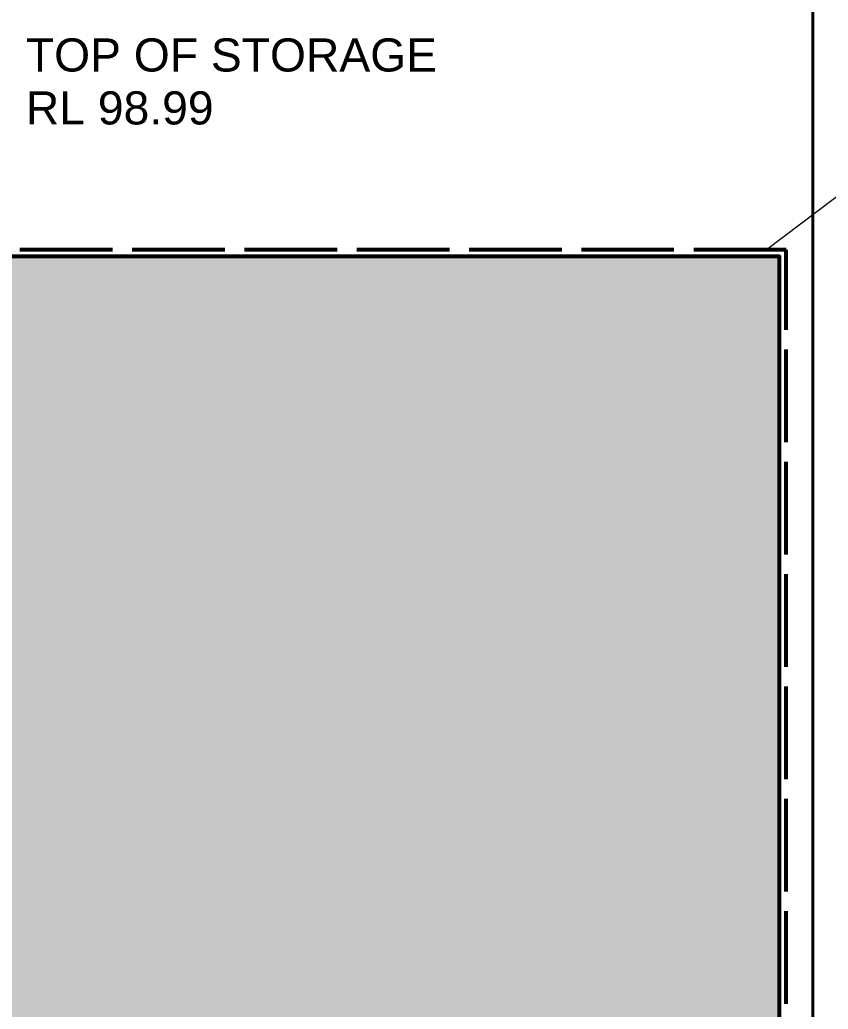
# Model space of a CAD drawing. Header units: millimetres. Extents: x -599 to 2194, y -853 to 3126.
# Drawn here: x 338 to 1202, y 1187 to 2243 of the extents above; entities that cross this region are included whole.
import ezdxf

# ---------------------------------------------------------------- set-up
doc = ezdxf.new("R2010")
doc.units = ezdxf.units.MM
doc.linetypes.add('DASH_99_21', pattern=[119.944444, 98.777778, -21.166667])
for name, color, linetype in [('ANNOTATIONS', 7, 'Continuous'), ('GEOFAB', 5, 'Continuous'), ('LEADERS', 7, 'Continuous'), ('MODULE_ART', 7, 'Continuous'), ('TANK', 7, 'Continuous')]:
    doc.layers.add(name, color=color, linetype=linetype)
doc.styles.add('ARIAL', font='arial.ttf')

# ---------------------------------------------------------------- blocks, each defined once
blk = doc.blocks.new('atlancube_face')
at = {"true_color": 0x000000}
blk.add_solid([(-1.8, -1.8), (1151.8, -1.8), (-1.8, 781.8), (1151.8, 781.8)], dxfattribs=at)

msp = doc.modelspace()

# ---------------------------------------------------------------- linework, layer by layer
at = {"layer": 'GEOFAB', "color": 6, "lineweight": 40}
msp.add_line((1185.3, -35.3), (1185.3, 2490), dxfattribs=at)
at = {"layer": 'GEOFAB', "color": 5, "linetype": 'DASH_99_21', "lineweight": 53}
msp.add_lwpolyline([(-7.1, -7.1), (1157.1, -7.1), (1157.1, 1997.1), (-7.1, 1997.1)], close=True, dxfattribs=at)
at = {"layer": 'LEADERS', "lineweight": 18}
msp.add_line((1409.4, 2204.5), (1135.9, 1997.1), dxfattribs=at)
at = {"layer": 'TANK', "lineweight": 53}
msp.add_lwpolyline([(0, 0), (1150, 0), (1150, 1990), (0, 1990)], close=True, dxfattribs=at)

# ---------------------------------------------------------------- block references
at = {"layer": 'MODULE_ART', "yscale": 0.5512820512820513}
msp.add_blockref('atlancube_face', (0, 1560), dxfattribs=at)
at = {"layer": 'MODULE_ART'}
msp.add_blockref('atlancube_face', (0, 780), dxfattribs=at)

# ---------------------------------------------------------------- texts
at = {"layer": 'ANNOTATIONS', "style": 'ARIAL'}
for s, height, p in [('TOP OF STORAGE', 35.362, (345, 2187.6)), ('RL 98.99', 35.36, (345, 2131.1))]:
    msp.add_text(s, height=height, dxfattribs=at).set_placement(p)

doc.saveas('drawing.dxf')
